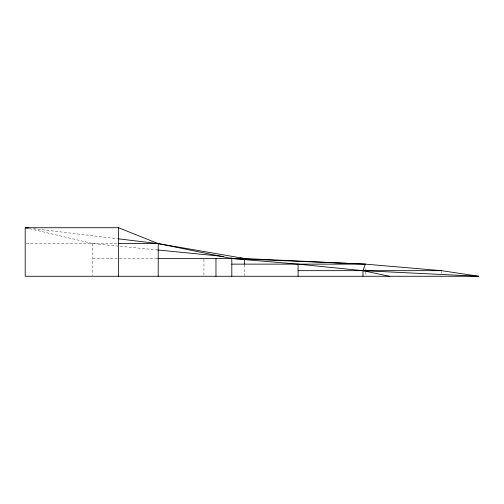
<?xml version="1.0" encoding="UTF-8"?>
<svg xmlns="http://www.w3.org/2000/svg" width="504" height="504" viewBox="0 0 504 504"><rect width="100%" height="100%" fill="white"/><g stroke="black" fill="none" stroke-linecap="round" stroke-linejoin="round"><path stroke-width="0.38" stroke-dasharray="2.52 1.89" d="M26.176 243.602L117.76 243.602M92.837 258.533L157.79 258.533M29.503 228.633L92.837 243.602L157.784 249.99M230.561 257.147L232.124 257.305M33.484 228.665L117.678 238.745M441.517 271.366L441.517 273.47M365.324 268.493L365.324 269.942M365.324 272.072L365.324 275.568M244.642 264.896L244.642 275.512M203.95 259.308L203.95 275.499M92.837 243.602L92.837 275.499"/><path stroke-width="0.76" d="M362.962 276.268L362.962 270.667L365.324 264.134L441.517 270.667L478.8 276.268L25.2 276.268L25.2 227.732L118.547 227.732L158.218 243.602L231.808 258.533L298.091 264.134L362.962 270.667L478.8 276.268M118.522 243.602L158.218 243.602L244.642 258.533L365.324 264.134L231.808 264.134M157.79 258.533L244.642 258.533L239.948 258.073M298.091 270.667L441.517 270.667M365.324 264.134L231.808 258.533L231.808 276.268M157.784 249.99L223.518 256.454M28.81 228.104L25.691 227.732L27.216 228.091M118.459 238.839L158.218 243.602L158.218 276.268M362.962 270.667L389.409 276.268M298.091 264.134L298.091 276.268M244.642 259.232L244.642 264.134M215.964 258.533L215.964 276.268M118.547 227.732L118.547 276.268"/></g></svg>
